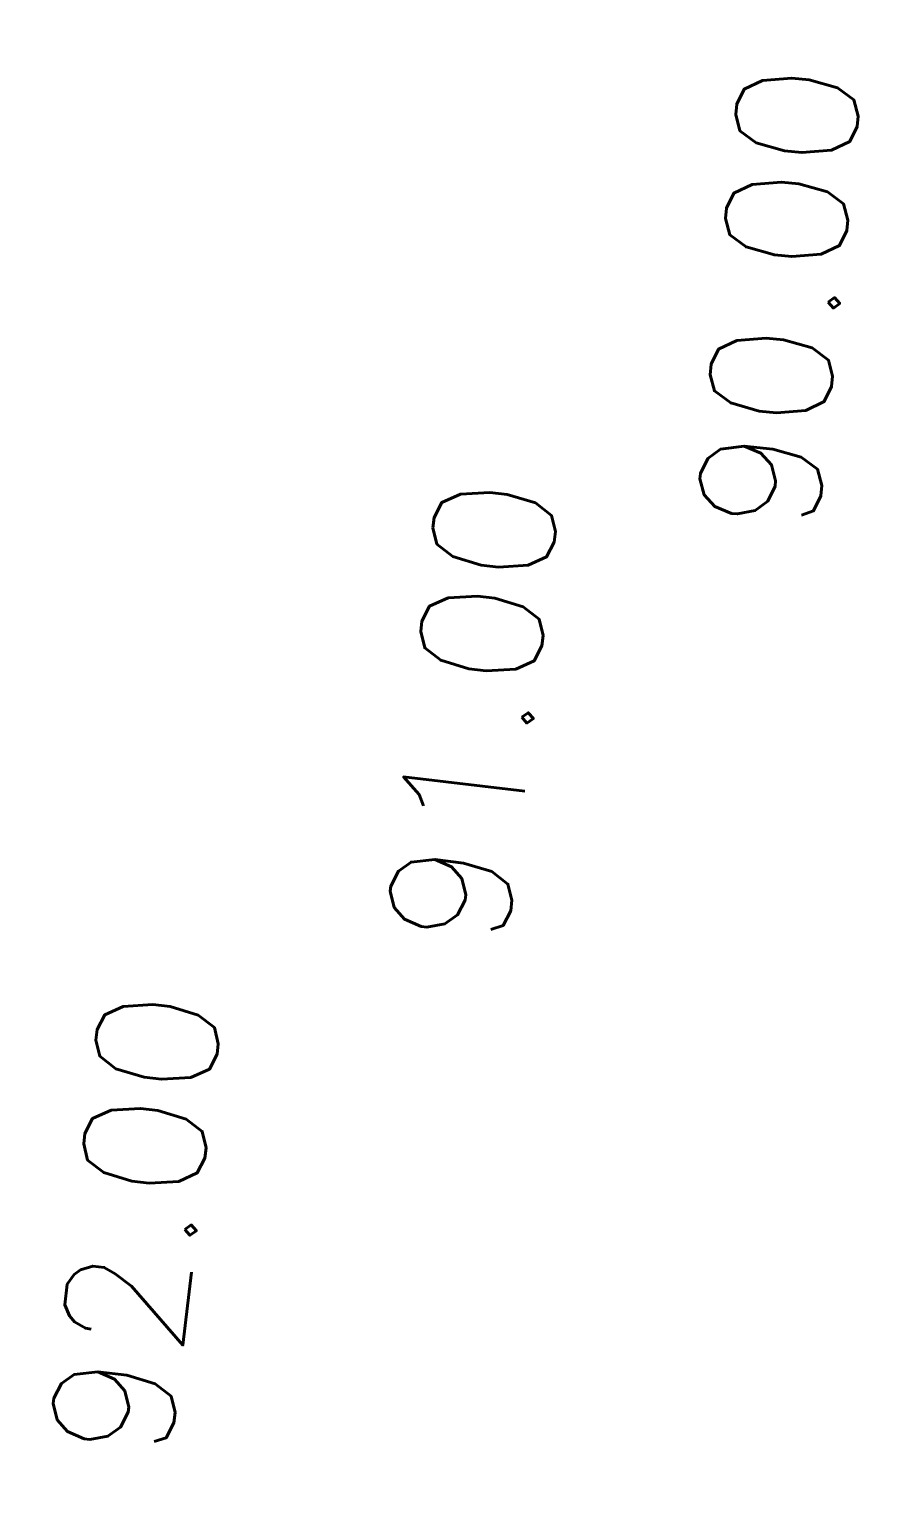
# Model space of a CAD drawing. Header units: metres. Extents: x 729358 to 732680, y 1423022 to 1426117.
# Drawn here: x 731962.1 to 731997, y 1424989.8 to 1425049.7 of the extents above; entities that cross this region are included whole.
import ezdxf

# ---------------------------------------------------------------- set-up
doc = ezdxf.new("R2010")
doc.units = ezdxf.units.M
doc.header["$MEASUREMENT"] = 0
doc.layers.add('ACAD_WHA ล่าสุด_พิกัดโครงการ$0$C-TOPO-MAJR', color=9, linetype='Continuous')
doc.layers.add('ACAD_WHA ล่าสุด_พิกัดโครงการ$0$C-TOPO-MINR', color=8, linetype='Continuous')
doc.styles.add('ACAD_WHA ล่าสุด_พิกัดโครงการ$0$Standard', font='simplex.shx')

msp = doc.modelspace()

# ---------------------------------------------------------------- texts
at = {"layer": 'ACAD_WHA ล่าสุด_พิกัดโครงการ$0$C-TOPO-MAJR', "color": 1, "linetype": 'Continuous', "lineweight": -3, "extrusion": (-1.32336e-07, 8.68819e-08, 1), "insert": (731992.873, 1425038.745, 90), "char_height": 5, "width": 20.2, "attachment_point": 5, "text_direction": (0.097577, 0.995228, 0), "style": 'ACAD_WHA ล่าสุด_พิกัดโครงการ$0$Standard', "bg_fill": 3, "box_fill_scale": 1.127, "bg_fill_color": 256, "bg_fill_true_color": 13158600, "bg_fill_transparency": 0}
msp.add_mtext('90.00', dxfattribs=at)
at = {"layer": 'ACAD_WHA ล่าสุด_พิกัดโครงการ$0$C-TOPO-MINR', "color": 7, "linetype": 'Continuous', "lineweight": -3, "extrusion": (-1.32336e-07, 8.68819e-08, 1), "char_height": 5, "attachment_point": 5, "style": 'ACAD_WHA ล่าสุด_พิกัดโครงการ$0$Standard', "bg_fill": 3, "box_fill_scale": 1.127, "bg_fill_color": 256, "bg_fill_true_color": 13158600, "bg_fill_transparency": 0}
for s, insert, width, text_direction in [('91.00', (731980.321, 1425021.776, 91), 19.2381, (0.117006, 0.993131, 0)), ('92.00', (731966.511, 1425000.782, 92), 20.2, (0.116537, 0.993186, 0))]:
    msp.add_mtext(s, dxfattribs=dict(at, insert=insert, width=width, text_direction=text_direction))

doc.saveas('drawing.dxf')
